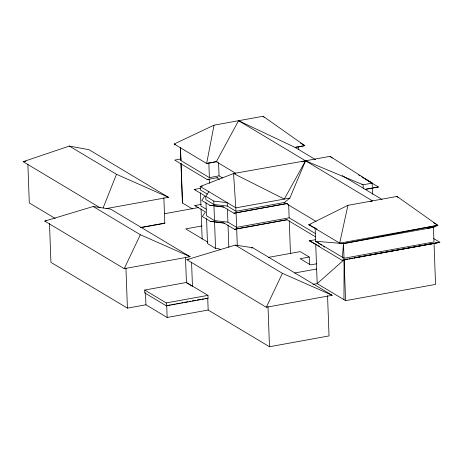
<?xml version="1.0" encoding="UTF-8"?>
<svg xmlns="http://www.w3.org/2000/svg" width="463" height="463" viewBox="0 0 463 463"><rect width="100%" height="100%" fill="white"/><g stroke="black" fill="none" stroke-linecap="round" stroke-linejoin="round"><path stroke-width="0.69" d="M433.669 238.567L439.85 242.265L434.039 243.451L435.538 284.398L345.595 300.649L343.963 299.665L344.09 259.702L347.632 259.066L346.22 259.315M214.033 125.166L206.648 163.485L174.123 144.01L214.033 125.166L263.106 116.259L304.793 145.671L295.116 147.431L238.572 120.71L216.325 161.726L206.648 163.485L217.135 161.483M347.933 205.329L339.68 243.133L343.5 243.619L433.443 227.368L437.824 225.319L397.005 196.428L347.933 205.329L308.885 224.694L339.68 243.133L437.824 225.319L433.524 222.744M103.122 207.933L116.497 174.296L69.352 146.071L23.15 161.685L100.112 207.765M208.935 191.711L205.757 196.283L205.885 199.692L213.918 204.501L227.333 206.064L236.032 211.273L284.415 202.493L289.861 198.071L305.522 160.794L330.055 156.344L372.183 183.134L372.31 186.612M124.217 268.662L140.341 234.735L93.196 206.51L44.772 221.094L124.217 268.662L190.108 256.705L110.663 209.137L93.196 206.51M266.289 307.258L282.413 273.326L235.268 245.101L186.844 259.691L266.289 307.258L332.179 295.296L252.734 247.734L235.268 245.101M343.552 260.183L317.184 283.634L312.942 284.404M370.469 201.694L372.466 200.878L238.572 120.71M315.691 239.649L309.475 240.777L342.111 260.316L343.43 259.911M181.114 158.931L174.713 160.094L207.239 179.569L209.426 179.077L209.583 183.342M200.589 188.302L194.2 189.465L204.912 195.878L201.735 200.444L209.774 205.254L223.183 206.816L233.896 213.229L287.193 203.46M287.517 203.448L233.896 213.229M201.179 204.391L194.79 205.549L205.503 211.961L202.325 216.534L210.364 221.343L223.774 222.9L234.486 229.312L287.077 219.676M437.824 225.319L343.5 243.619L315.627 241.229L315.141 227.999M342.111 260.316L439.85 242.265L366.789 255.57L434.034 243.451L427.65 244.418M23.15 161.685L25.986 161.17M295.232 147.309L304.793 145.671L300.493 143.102M180.379 147.315L180.865 160.545L209.374 177.613L219.051 175.859L222.564 177.96M207.239 179.569L217.726 177.572M202.366 186.114L200.23 186.502L200.357 189.911L207.32 194.084M106.137 208.61L168.486 197.296L89.041 149.728L69.352 146.071M44.772 221.094L46.19 220.839M164.469 213.732L198.384 207.574M289.861 198.071L235.91 207.864L200.23 186.502L233.555 173.521L305.522 160.794L306.934 160.962M140.769 227.426L164.799 223.062M140.7 227.68L164.805 223.305L163.867 197.689M365.388 189.269L378.462 186.994L365.44 179.193M365.214 189.396L378.462 186.994M202.047 225.932L185.704 228.901L207.679 242.056M205.989 202.551L206.475 215.781L214.508 220.591L227.918 222.147L236.622 227.356L289.149 217.824L315.558 233.636M234.486 229.312L287.014 219.78L315.442 236.801M317.068 229.168L308.885 224.694L310.268 224.439M186.844 259.691L188.968 259.303M251.316 247.989L252.734 247.734M268.361 257.405L300.215 251.623L309.249 257.034L309.533 264.691M309.249 257.034L300.151 258.684L310.528 264.9L316.831 263.754M144.716 290.041L186.421 282.471L207.956 295.365L208.061 298.288L166.362 305.858L144.826 292.963L144.716 290.041L166.252 302.929L207.956 295.365M144.826 292.963L145.515 292.836L145.955 304.781L167.155 317.473L208.165 310.031L269.478 346.741L329.037 335.93L327.561 295.707M352.603 258.151L349.056 258.8L352.592 258.169M354.021 257.897L365.371 255.831M294.746 272.985L316.646 269.009M49.495 223.56L50.918 262.353L127.412 308.144L145.955 304.781M168.839 305.146L170.251 304.891M171.669 304.631L175.205 303.988M176.617 303.734L180.153 303.091M181.565 302.837L182.978 302.582M184.396 302.322L187.932 301.679M189.344 301.425L190.756 301.17M192.174 300.909L195.704 300.267M197.122 300.012L200.658 299.37M202.071 299.115L203.483 298.861M204.901 298.6L208.061 298.288M321.687 245.159L315.627 241.229L344.038 258.244L433.981 241.993L433.443 227.368L427.054 228.334M354.004 257.914L365.336 255.865M205.757 196.283L213.796 201.092L227.206 202.649L227.333 206.064M209.774 205.254L223.855 207.117M210.364 221.343L224.445 223.201M206.579 218.663L207.493 243.561L215.526 248.371L218.877 248.764L220.712 249.858M174.123 144.01L175.5 144.433M194.2 189.465L195.583 189.888M308.885 224.694L310.262 225.116M310.852 241.2L309.475 240.777L317.028 244.91M194.79 205.549L196.173 205.971M116.497 174.296L168.486 197.296M282.413 273.326L332.179 295.296M140.341 234.735L190.108 256.705M318.284 245.593L319.545 246.281M358.651 175.031L359.878 175.766M361.725 176.872L363.571 177.977M364.803 178.712L372.183 183.134L363.085 184.783L305.522 160.794L302.09 161.813L305.522 160.794L284.288 199.084L233.555 173.521L236.032 211.273M362.338 177.341L363.577 178.081M361.852 184.048L363.085 184.783L363.206 188.192M295.116 147.431L315.592 159.689M342.29 175.674L381.952 199.414M216.325 161.726L235.563 173.243M284.415 202.493L316.084 221.459M216.916 177.809L219.393 179.297M206.168 209.126L200.948 206L200.462 192.77M192.336 208.888L182.422 202.95L180.975 163.445M343.963 299.665L317.184 283.634L315.731 244.111M55.207 218.455L29.296 202.944L27.873 164.151M167.05 305.73L166.721 305.528L167.155 317.473M323.498 246.339L324.713 247.126M330.055 156.344L332.208 158.155M397.005 196.428L397.966 197.429M263.106 116.259L264.072 117.307M343.083 258.238L342.406 257.26L343.5 243.619L344.038 258.244M372.362 188.007L372.588 194.275M344.09 259.702L345.595 300.649M298.687 146.684L298.791 149.468M288.669 204.594L289.149 217.824M289.259 220.724L290.469 253.77M268.002 306.506L269.478 346.741M236.089 212.737L236.622 227.356M236.68 228.82L237.282 245.344M227.437 208.917L227.918 222.147M228.028 225.047L228.844 247.317M218.565 162.629L219.051 175.859M213.796 201.092L213.918 204.501M213.97 205.966L214.508 220.591M214.56 222.049L215.526 248.371M208.842 162.988L209.374 177.613M207.725 298.091L208.165 310.031M201.052 208.9L202.157 239.07M191.566 262.116L192.452 286.319L186.427 282.714L185.489 257.098M180.472 147.367L180.958 160.597M181.068 163.497L182.515 203.008M166.252 302.929L166.362 305.858M125.936 267.915L127.412 308.144"/></g></svg>
